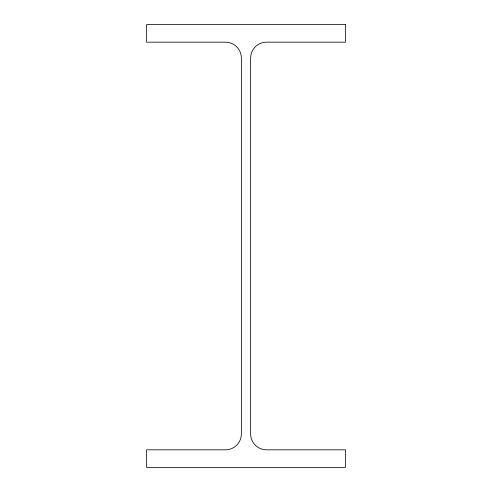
<?xml version="1.0" encoding="UTF-8"?>
<svg xmlns="http://www.w3.org/2000/svg" width="492" height="492" viewBox="0 0 492 492"><rect width="100%" height="100%" fill="white"/><g stroke="black" fill="none" stroke-linecap="round" stroke-linejoin="round"><path stroke-width="0.74" d="M345.458 24.6L146.542 24.6L146.542 42.171L225.471 42.171A15.898 15.898 0 0 1 241.369 58.068L241.369 433.932A15.898 15.898 0 0 1 225.471 449.829L146.542 449.829L146.542 467.4L345.458 467.4L345.458 449.829L266.529 449.829A15.898 15.898 0 0 1 250.631 433.932L250.631 58.068A15.898 15.898 0 0 1 266.529 42.171L345.458 42.171L345.458 24.6"/></g></svg>
